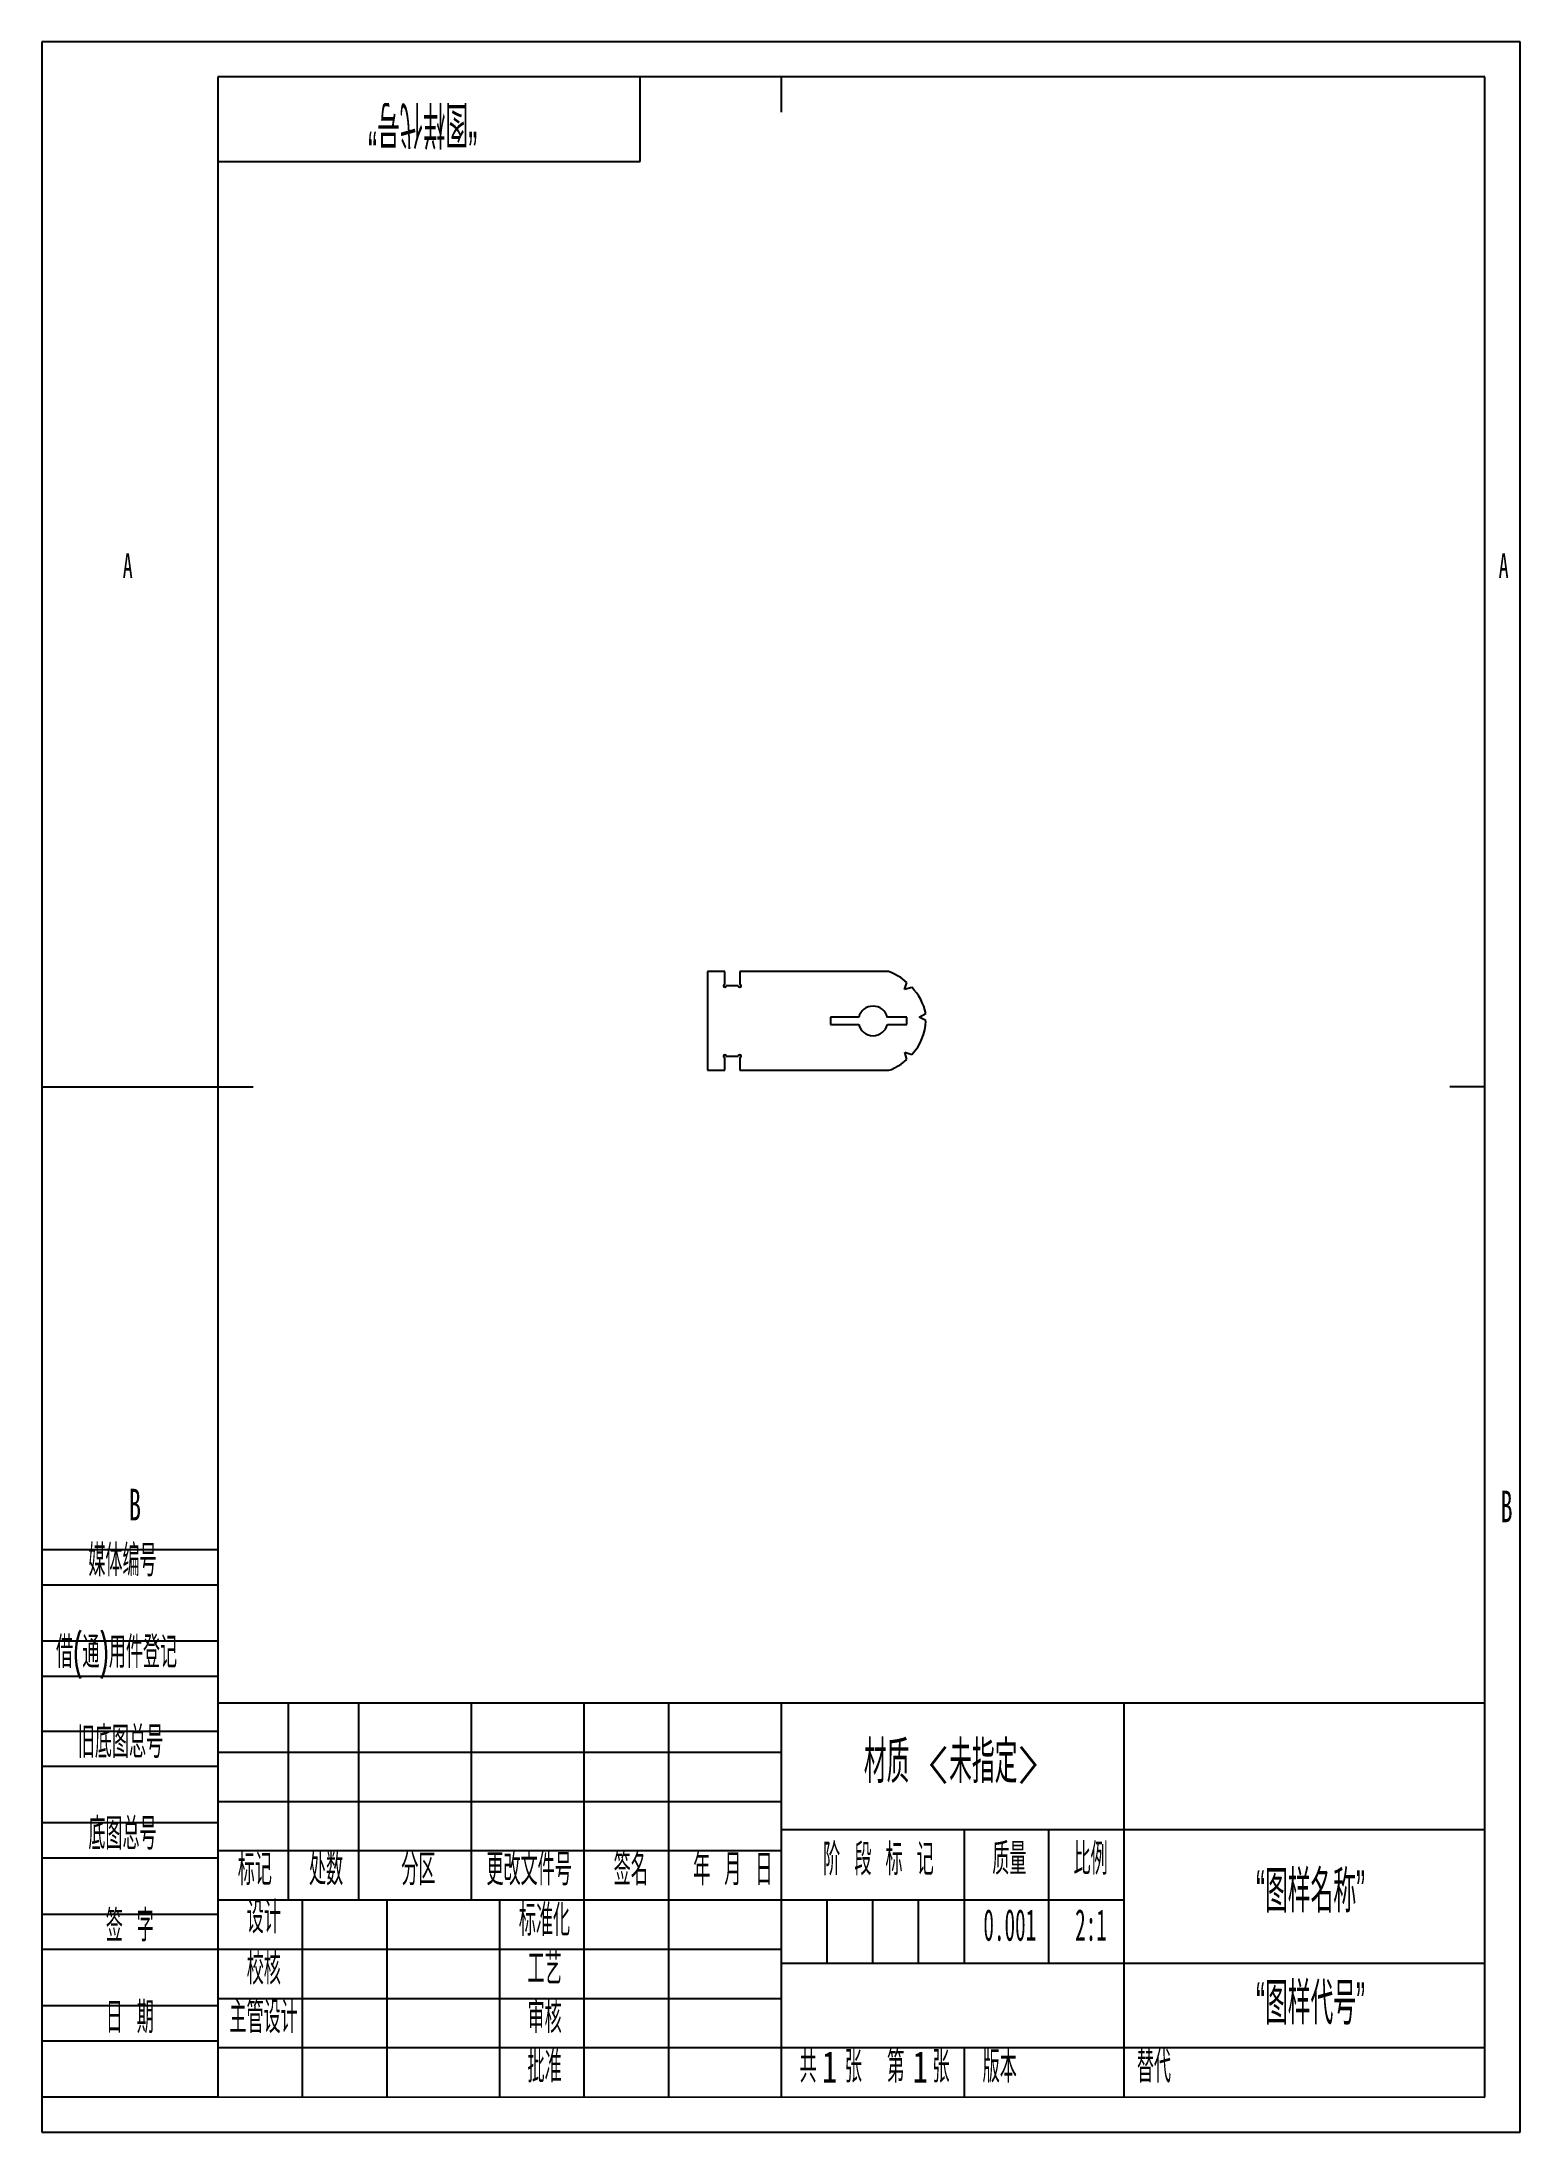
# Model space of a CAD drawing. Header units: millimetres. Extents: x 0 to 210, y 0 to 297.
import ezdxf

# ---------------------------------------------------------------- set-up
doc = ezdxf.new("R2010")
doc.units = ezdxf.units.MM
doc.layers.add('图框', color=7, linetype='Continuous')
doc.layers.add('尺寸', color=7, linetype='Continuous')
doc.styles.add('SLDTEXTSTYLE0', font='TXT', dxfattribs={"width": 0.49, "bigfont": 'bigfont'})
doc.styles.add('SLDTEXTSTYLE1', font='TXT', dxfattribs={"width": 0.494, "bigfont": 'bigfont'})
doc.styles.add('SLDTEXTSTYLE2', font='TXT', dxfattribs={"width": 0.494286, "bigfont": 'bigfont'})
doc.styles.add('SLDTEXTSTYLE3', font='TXT', dxfattribs={"width": 0.495, "bigfont": 'bigfont'})
doc.styles.add('SLDTEXTSTYLE4', font='TXT', dxfattribs={"width": 0.49})
doc.styles.add('SLDTEXTSTYLE5', font='TXT', dxfattribs={"width": 0.56})
doc.styles.add('SLDTEXTSTYLE6', font='TXT', dxfattribs={"width": 0.6})
doc.styles.add('SLDTEXTSTYLE7', font='TXT', dxfattribs={"width": 0.7})

msp = doc.modelspace()

# ---------------------------------------------------------------- linework, layer by layer
at = {"color": 7, "linetype": 'Continuous', "lineweight": 25}
for p, q in [((94.58, 164.89), (94.58, 150.89)), ((97.03, 164.89), (94.58, 164.89)), ((97.03, 163.09), (97.03, 164.89)), ((99.13, 164.89), (99.13, 163.09)), ((120.29, 164.89), (99.13, 164.89)), ((120.65, 164.78), (120.29, 164.89)), ((122.04, 164.05), (120.65, 164.78)), ((122.87, 163.37), (122.04, 164.05)), ((122.55, 162.34), (122.87, 163.37)), ((98.93, 162.89), (97.23, 162.89)), ((123.58, 162.66), (122.55, 162.34)), ((112.01, 158.4), (112.01, 157.39)), ((116.04, 158.4), (112.01, 158.4)), ((122.89, 158.4), (120.12, 158.4)), ((122.89, 157.39), (122.89, 158.4)), ((124.61, 158.42), (125.56, 158.93)), ((125.57, 157.93), (124.61, 158.42)), ((112.01, 157.39), (116.04, 157.39)), ((120.12, 157.39), (122.89, 157.39)), ((97.03, 150.89), (97.03, 152.69)), ((97.23, 152.89), (98.93, 152.89)), ((99.13, 152.69), (99.13, 150.89)), ((120.68, 151), (122.07, 151.75)), ((122.07, 151.75), (122.89, 152.43)), ((122.57, 153.46), (123.6, 153.14)), ((122.89, 152.43), (122.57, 153.46)), ((94.58, 150.89), (97.03, 150.89)), ((99.13, 150.89), (120.32, 150.89)), ((120.32, 150.89), (120.68, 151))]:
    msp.add_line(p, q, dxfattribs=at)
for centre, radius, start, end in [((97.03, 162.89), 0.2, 90, 0), ((99.13, 162.89), 0.2, 180, 90), ((118.43, 157.54), 7.26, 11.0523, 44.9221), ((118.08, 157.89), 2.1, 13.9453, 166.0547), ((118.31, 158.11), 7.26, 316.7723, 358.53), ((118.08, 157.89), 2.1, 193.9453, 346.0547), ((97.03, 152.89), 0.2, 0, 270), ((99.13, 152.89), 0.2, 270, 180)]:
    msp.add_arc(centre, radius, start, end, dxfattribs=at)
at = {"layer": '图框'}
for p, q in [((210, 297), (0, 297)), ((0, 297), (0, 0)), ((210, 0), (210, 297)), ((0, 82.79), (25, 82.79)), ((0, 77.79), (25, 77.79)), ((0, 69.79), (25, 69.79)), ((0, 64.79), (25, 64.79)), ((25.01, 61.02), (25, 5.02)), ((0, 57), (25, 57)), ((25, 54), (105, 54)), ((0, 52), (25, 52)), ((25, 47), (105, 47)), ((0, 44), (25, 44)), ((0, 39), (25, 39)), ((111.5, 33), (111.5, 24)), ((118, 33), (118, 24)), ((124.5, 33), (124.5, 24)), ((0, 31), (25, 31)), ((0, 26), (25, 26)), ((0, 18), (25, 18)), ((0, 13), (25, 13)), ((0, 5.03), (25, 5.02)), ((153.69, 5), (153.69, 4.99)), ((0, 0), (210, 0))]:
    msp.add_line(p, q, dxfattribs=at)
at = {"layer": '图框', "lineweight": 25}
for p, q in [((205, 292), (25, 292)), ((25, 292), (25, 5)), ((85, 280), (85, 292)), ((105, 292), (105, 287)), ((205, 4.97), (205, 292)), ((25, 280), (85, 280)), ((0, 148.5), (30, 148.5)), ((205, 148.5), (200, 148.5)), ((25, 61), (205, 61)), ((35, 61), (35, 33)), ((45, 61), (45, 33)), ((61, 61), (61, 33)), ((77, 61), (77, 5)), ((89, 61), (89, 5)), ((105, 61), (105, 5)), ((153.69, 60.99), (153.69, 5)), ((105, 43), (205, 43)), ((131, 43), (131, 24)), ((143, 43), (143, 24)), ((25, 40), (105, 40)), ((25, 33), (105, 33)), ((37, 33), (37, 5)), ((49, 33), (49, 5)), ((65, 33), (65, 5)), ((105.01, 32.99), (153.69, 32.99)), ((25, 26), (105, 26)), ((105, 24), (205, 24)), ((25, 19), (105, 19)), ((25, 12.02), (105, 12.02)), ((105, 12.02), (205, 12.05)), ((131, 12.03), (131, 4.99)), ((25, 5.02), (205, 4.97))]:
    msp.add_line(p, q, dxfattribs=at)

# ---------------------------------------------------------------- texts
at = {"layer": '图框', "insert": (54.1, 282.31), "char_height": 6, "attachment_point": 2, "rotation": 180, "style": 'SLDTEXTSTYLE0'}
msp.add_mtext('\\M+18167图样\\M+191E3\\M+18D86\\M+18168', dxfattribs=at)
at = {"layer": '图框'}
for s, insert, char_height, attachment_point, style in [('A', (12.2, 224.3), 3.5, 2, 'SLDTEXTSTYLE6'), ('A', (207.65, 224.3), 3.5, 2, 'SLDTEXTSTYLE6'), ('B', (13.23, 91.41), 4.5, 2, 'SLDTEXTSTYLE5'), ('B', (208.06, 91.16), 4.5, 2, 'SLDTEXTSTYLE5'), ('\\M+1947D\\M+191CC编\\M+18D86', (6.61, 83.48), 4.5, 1, 'SLDTEXTSTYLE0'), ('\\M+18ED8(\\M+192CA)\\M+19770\\M+18C8F\\M+1936F记', (2.02, 70.45), 4.5, 1, 'SLDTEXTSTYLE0'), ('\\M+18B8C\\M+192EA图总\\M+18D86', (5.11, 57.68), 4.5, 1, 'SLDTEXTSTYLE0'), ('\\M+192EA图总\\M+18D86', (6.61, 44.66), 4.5, 1, 'SLDTEXTSTYLE0'), ('标记', (30.26, 39.58), 4.5, 2, 'SLDTEXTSTYLE0'), ('处\\M+19094', (40.38, 39.58), 4.5, 2, 'SLDTEXTSTYLE0'), ('\\M+195AA\\M+18BE6', (53.49, 39.58), 4.5, 2, 'SLDTEXTSTYLE0'), ('\\M+18D58\\M+189FC\\M+195B6\\M+18C8F\\M+18D86', (69.22, 39.58), 4.5, 2, 'SLDTEXTSTYLE0'), ('签\\M+196BC', (83.66, 39.58), 4.5, 2, 'SLDTEXTSTYLE0'), ('\\M+1944E \\M+18C8E \\M+193FA', (98.16, 39.58), 4.5, 2, 'SLDTEXTSTYLE1'), ('阶 \\M+19269 标 记', (118.84, 41.01), 4.5, 2, 'SLDTEXTSTYLE2'), ('质\\M+197CA', (137.44, 41.08), 4.5, 2, 'SLDTEXTSTYLE0'), ('\\M+194E4\\M+197E1', (148.98, 41.08), 4.5, 2, 'SLDTEXTSTYLE0'), ('设计', (31.53, 32.76), 4.5, 2, 'SLDTEXTSTYLE0'), ('标\\M+18F79\\M+189BB', (71.4, 32.38), 4.5, 2, 'SLDTEXTSTYLE0'), ('签 \\M+18E9A', (12.5, 31.58), 4.5, 2, 'SLDTEXTSTYLE0'), ('0.001', (137.5, 31.7), 4.5, 2, 'SLDTEXTSTYLE4'), ('2:1', (149.03, 31.7), 4.5, 2, 'SLDTEXTSTYLE4'), ('\\M+18D5A\\M+18A6A', (31.53, 25.49), 4.5, 2, 'SLDTEXTSTYLE0'), ('\\M+18D48艺', (71.42, 25.49), 4.5, 2, 'SLDTEXTSTYLE0'), ('\\M+193FA \\M+18AFA', (12.5, 18.56), 4.5, 2, 'SLDTEXTSTYLE0'), ('\\M+18EE5\\M+18AC7设计', (31.5, 18.58), 4.5, 2, 'SLDTEXTSTYLE0'), ('审\\M+18A6A', (71.42, 18.59), 4.5, 2, 'SLDTEXTSTYLE0'), ('\\M+194E1\\M+18F79', (71.42, 11.57), 4.5, 2, 'SLDTEXTSTYLE0'), ('\\M+18BA4  张', (112.07, 11.54), 4.5, 2, 'SLDTEXTSTYLE3'), ('\\M+191E6  张', (124.51, 11.54), 4.5, 2, 'SLDTEXTSTYLE3'), ('\\M+194C5\\M+1967B', (136.07, 11.54), 4.5, 2, 'SLDTEXTSTYLE0'), ('\\M+191D6\\M+191E3', (155.55, 11.54), 4.5, 1, 'SLDTEXTSTYLE0'), ('1', (110.85, 11.54), 4.5, 1, 'SLDTEXTSTYLE7'), ('1', (123.72, 11.54), 4.5, 1, 'SLDTEXTSTYLE7')]:
    msp.add_mtext(s, dxfattribs=dict(at, insert=insert, char_height=char_height, attachment_point=attachment_point, style=style))
at = {"layer": '尺寸', "char_height": 6, "attachment_point": 2, "style": 'SLDTEXTSTYLE0'}
for s, insert in [('\\M+18DDE质 <\\M+196A2\\M+18E77\\M+192E8>', (129.19, 55.61)), ('\\M+18167图样\\M+196BC\\M+18FCC\\M+18168', (180.22, 37.21)), ('\\M+18167图样\\M+191E3\\M+18D86\\M+18168', (180.22, 21.3))]:
    msp.add_mtext(s, dxfattribs=dict(at, insert=insert))

doc.saveas('drawing.dxf')
